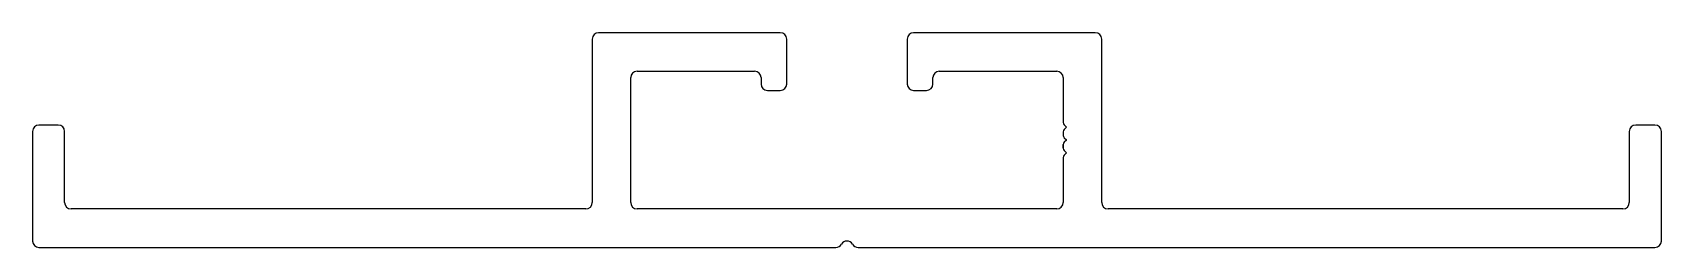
# Model space of a CAD drawing. Header units: inches. Extents: x -64 to 63, y 0 to 17.
import ezdxf

# ---------------------------------------------------------------- set-up
doc = ezdxf.new("R2010")
doc.units = ezdxf.units.IN
doc.header["$MEASUREMENT"] = 0

msp = doc.modelspace()

# ---------------------------------------------------------------- linework, layer by layer
at = {"color": 7}
for p, q in [((-6.01, 16.99), (-20.17, 16.99)), ((18.55, 16.99), (4.39, 16.99)), ((-20.67, 16.49), (-20.67, 3.77)), ((-5.51, 12.99), (-5.51, 16.49)), ((3.89, 16.49), (3.89, 12.99)), ((19.05, 3.77), (19.05, 16.49)), ((-17.17, 13.99), (-8.01, 13.99)), ((6.39, 13.99), (15.55, 13.99)), ((-17.67, 3.77), (-17.67, 13.49)), ((-7.51, 13.49), (-7.51, 12.99)), ((5.89, 12.99), (5.89, 13.49)), ((16.05, 13.49), (16.05, 9.99)), ((-7.01, 12.49), (-6.01, 12.49)), ((4.39, 12.49), (5.39, 12.49)), ((-64.31, 9.3), (-64.31, 0.77)), ((-62.31, 9.8), (-63.81, 9.8)), ((-61.81, 3.77), (-61.81, 9.3)), ((16.05, 9.28), (16.05, 8.99)), ((16.13, 9.81), (16.3, 9.64)), ((16.3, 9.63), (16.13, 9.46)), ((60.19, 9.3), (60.19, 3.77)), ((62.19, 9.8), (60.69, 9.8)), ((62.69, 0.77), (62.69, 9.3)), ((16.05, 8.28), (16.05, 7.99)), ((16.05, 7.99), (16.05, 8.28)), ((16.05, 8.28), (16.05, 7.99)), ((16.05, 7.99), (16.05, 8.28)), ((16.05, 8.28), (16.05, 7.99)), ((16.13, 8.81), (16.3, 8.64)), ((16.3, 8.63), (16.13, 8.46)), ((16.13, 7.81), (16.3, 7.64)), ((16.3, 7.63), (16.13, 7.46)), ((16.05, 7.28), (16.05, 7.28)), ((16.05, 7.28), (16.05, 3.77)), ((-21.17, 3.27), (-61.31, 3.27)), ((15.55, 3.27), (-17.17, 3.27)), ((59.69, 3.27), (19.55, 3.27)), ((-63.81, 0.27), (-1.67, 0.27)), ((0.06, 0.27), (62.19, 0.27))]:
    msp.add_line(p, q, dxfattribs=at)
for centre, radius, start, end in [((-20.17, 16.49), 0.5, 90, 180), ((-6.01, 16.49), 0.5, 0, 90), ((4.39, 16.49), 0.5, 90, 180), ((18.55, 16.49), 0.5, 360, 90), ((-17.17, 13.49), 0.5, 90, 180), ((-8.01, 13.49), 0.5, 0, 90), ((6.39, 13.49), 0.5, 90, 180), ((15.55, 13.49), 0.5, 0, 90), ((-7.01, 12.99), 0.5, 180, 270), ((-6.01, 12.99), 0.5, 270, 360), ((4.39, 12.99), 0.5, 180, 270), ((5.39, 12.99), 0.5, 270, 360), ((-63.81, 9.3), 0.5, 90, 180), ((-62.31, 9.3), 0.5, 360, 90), ((16.3, 9.99), 0.25, 180, 225), ((16.3, 9.28), 0.25, 135, 180), ((16.3, 8.99), 0.25, 180, 225), ((16.29, 9.63), 0.008, 315, 45), ((60.69, 9.3), 0.5, 90, 180), ((62.19, 9.3), 0.5, 0, 90), ((16.3, 8.28), 0.25, 135, 180), ((16.3, 7.99), 0.25, 180, 225), ((16.29, 8.63), 0.008, 315, 45), ((16.29, 7.63), 0.008, 315, 45), ((16.3, 7.28), 0.25, 135, 180), ((-61.31, 3.77), 0.5, 180, 270), ((-21.17, 3.77), 0.5, 270, 0), ((-17.17, 3.77), 0.5, 180, 270), ((15.55, 3.77), 0.5, 270, 0), ((19.55, 3.77), 0.5, 180, 270), ((59.69, 3.77), 0.5, 270, 0), ((-63.81, 0.77), 0.5, 180, 270), ((-1.67, 0.77), 0.5, 270, 330), ((-0.81, 0.27), 0.5, 30, 150), ((0.06, 0.77), 0.5, 210, 270), ((62.19, 0.77), 0.5, 270, 360)]:
    msp.add_arc(centre, radius, start, end, dxfattribs=at)

doc.saveas('drawing.dxf')
